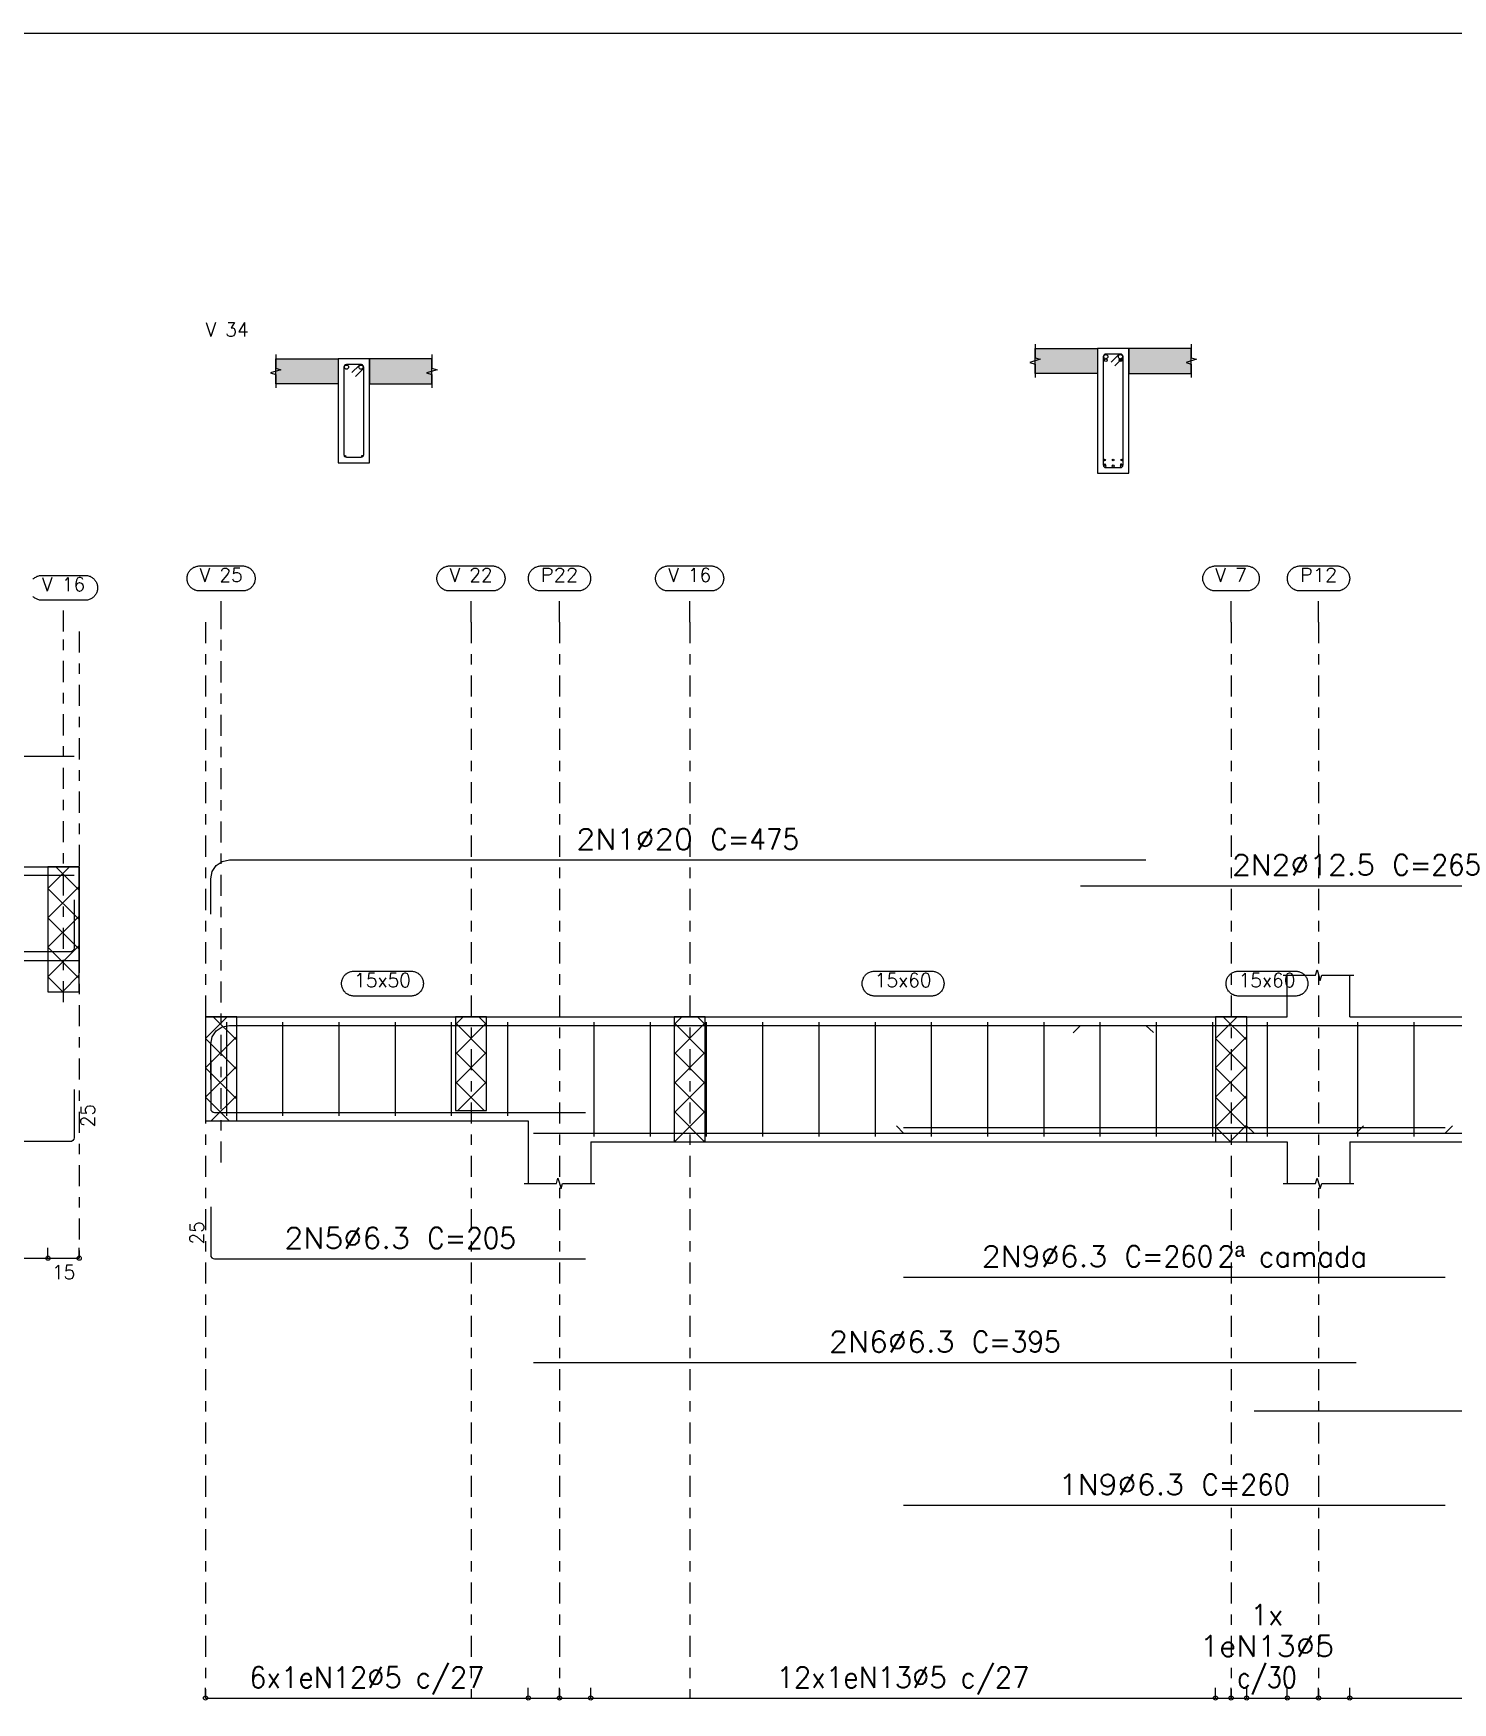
# Model space of a CAD drawing. Header units: millimetres. Extents: x 0 to 84, y 0 to 59.4.
# Drawn here: x 25.5 to 39.13, y 43.37 to 59.4 of the extents above; entities that cross this region are included whole.
import ezdxf
from ezdxf.enums import TextEntityAlignment as Align

# ---------------------------------------------------------------- set-up
doc = ezdxf.new("R2010")
doc.units = ezdxf.units.MM
doc.linetypes.add('CYPE_RAYAPUNTO', pattern=[0.4125, 0.2025, -0.105, 0, -0.105])
for name, color, linetype, lineweight in [('ARM_LONGITUDINAL_Ø10', 103, 'Continuous', 9), ('ARM_LONGITUDINAL_Ø12_5', 51, 'Continuous', 9), ('ARM_LONGITUDINAL_Ø20', 30, 'Continuous', 9), ('ARM_LONGITUDINAL_Ø5', 151, 'Continuous', 9), ('ARM_LONGITUDINAL_Ø6_3', 32, 'Continuous', 9), ('ARM_LONGITUDINAL_Ø8', 32, 'Continuous', 9), ('ARM_TRANSVERSAL_Ø5', 151, 'Continuous', 9), ('ELE_ARM_TRANS_TXT_EST', 3, 'Continuous', 9), ('ELE_CONT_NOS', 122, 'Continuous', 9), ('ELE_CONT_VIG_CONCRETO', 2, 'Continuous', 9), ('ELE_COT_COT_ANCORAGENS', 3, 'Continuous', 0), ('ELE_COT_COT_EST', 3, 'Continuous', 0), ('ELE_COT_COT_LIN_APOIOS', 2, 'CYPE_RAYAPUNTO', 0), ('ELE_COT_TEXTOS_ESTRIBOS', 122, 'Continuous', 0), ('ELE_REF_COT_LIN_AUX_COTA', 2, 'CYPE_RAYAPUNTO', 9), ('ELE_REF_NOME_PORTICO', 3, 'Continuous', 9), ('ELE_REF_REF_NOME', 3, 'Continuous', 9), ('ELE_REF_REF_REFERENCIA', 3, 'Continuous', 9), ('ELE_REF_TEXTO_REF_NOME', 3, 'Continuous', 9), ('ELE_REF_TEXTO_REF_REFERENCIA', 3, 'Continuous', 9), ('POR_ARM_LONG_ARM_TEXTOS', 3, 'Continuous', 9), ('POR_ARM_LONG_TXT_COMP', 3, 'Continuous', 9), ('POR_ARM_LONG_TXT_IND_LAYER_ARM_LONG', 3, 'Continuous', 9), ('QUAD_BORDA', 1, 'Continuous', 20), ('QUAD_LIMITES', 2, 'Continuous', 0), ('SEC_CONT_LAJES_CORTE', 8, 'Continuous', 9), ('SEC_CONT_VIG_CONCRETO_CORTE', 2, 'Continuous', 9)]:
    doc.layers.add(name, color=color, linetype=linetype, lineweight=lineweight)
doc.styles.add('CYPETXT', font='', dxfattribs={"height": 0.2})
doc.styles.get('CYPETXT').set_extended_font_data('romans')

msp = doc.modelspace()

# ---------------------------------------------------------------- hatches: boundary and pattern name
at = {"layer": 'SEC_CONT_LAJES_CORTE', "true_color": 0xdad7d3}
for points in [[(35.119, 56.374), (35.719, 56.374), (35.719, 56.134), (35.119, 56.134)], [(36.619, 56.374), (36.019, 56.374), (36.019, 56.134), (36.619, 56.134)], [(27.826, 56.274), (28.426, 56.274), (28.426, 56.034), (27.826, 56.034)], [(29.326, 56.274), (28.726, 56.274), (28.726, 56.034), (29.326, 56.034)]]:
    msp.add_hatch(color=254, dxfattribs=at).paths.add_polyline_path(points, flags=0)

# ---------------------------------------------------------------- linework, layer by layer
at = {"layer": 'ARM_LONGITUDINAL_Ø10'}
msp.add_line((37.222, 48.835), (37.151, 48.905), dxfattribs=at)
for points in [[(37.222, 48.835), (43.722, 48.835)], [(37.222, 46.167), (43.722, 46.167)]]:
    msp.add_lwpolyline(points, dxfattribs=at)
for centre in [(35.789, 55.244), (35.869, 55.244), (35.949, 55.244)]:
    msp.add_circle(centre, 0.01, dxfattribs=at)
at = {"layer": 'ARM_LONGITUDINAL_Ø12_5'}
msp.add_line((35.557, 49.871), (35.486, 49.8), dxfattribs=at)
for points in [[(35.557, 51.213), (40.857, 51.213)], [(35.557, 49.871), (40.857, 49.871)]]:
    msp.add_lwpolyline(points, dxfattribs=at)
for centre in [(35.799, 56.261), (35.939, 56.261)]:
    msp.add_circle(centre, 0.0125, dxfattribs=at)
at = {"layer": 'ARM_LONGITUDINAL_Ø20'}
msp.add_line((36.182, 49.871), (36.256, 49.804), dxfattribs=at)
for points in [[(27.202, 50.94), (27.202, 51.28), (27.215, 51.349), (27.254, 51.407), (27.313, 51.446), (27.382, 51.46), (36.182, 51.46)], [(27.202, 49.351), (27.202, 49.691), (27.215, 49.76), (27.254, 49.818), (27.313, 49.857), (27.382, 49.871), (36.182, 49.871)]]:
    msp.add_lwpolyline(points, dxfattribs=at)
for centre in [(35.799, 56.294), (35.939, 56.294), (28.506, 56.194), (28.646, 56.194)]:
    msp.add_circle(centre, 0.02, dxfattribs=at)
at = {"layer": 'ARM_LONGITUDINAL_Ø5'}
for points in [[(25.889, 52.454), (21.189, 52.454)], [(25.889, 51.312), (21.189, 51.312)]]:
    msp.add_lwpolyline(points, dxfattribs=at)
at = {"layer": 'ARM_LONGITUDINAL_Ø6_3'}
for p, q in [((33.857, 48.835), (33.787, 48.905)), ((38.202, 48.835), (38.272, 48.905)), ((39.057, 48.835), (39.128, 48.905))]:
    msp.add_line(p, q, dxfattribs=at)
for points in [[(25.889, 51.076), (25.889, 50.614), (25.886, 50.599), (25.878, 50.587), (25.865, 50.579), (25.851, 50.576), (21.226, 50.576), (21.212, 50.579), (21.2, 50.587), (21.192, 50.599), (21.189, 50.614), (21.189, 51.076)], [(27.202, 49.535), (27.202, 49.072), (27.204, 49.058), (27.213, 49.046), (27.225, 49.038), (27.239, 49.035), (30.802, 49.035)], [(25.889, 49.254), (25.889, 48.792), (25.886, 48.777), (25.878, 48.765), (25.865, 48.757), (25.851, 48.754), (21.226, 48.754), (21.212, 48.757), (21.2, 48.765), (21.192, 48.777), (21.189, 48.792), (21.189, 49.254)], [(30.302, 48.835), (38.202, 48.835)], [(33.857, 48.891), (39.057, 48.891)], [(33.857, 48.835), (39.057, 48.835)], [(27.202, 48.128), (27.202, 47.666), (27.204, 47.651), (27.213, 47.639), (27.225, 47.631), (27.239, 47.628), (30.802, 47.628)], [(33.857, 47.453), (39.057, 47.453)], [(30.302, 46.633), (38.202, 46.633)], [(33.857, 45.261), (39.057, 45.261)]]:
    msp.add_lwpolyline(points, dxfattribs=at)
for centre in [(28.492, 55.34), (28.659, 55.34), (35.789, 55.26), (35.949, 55.26)]:
    msp.add_circle(centre, 0.0063, dxfattribs=at)
at = {"layer": 'ARM_LONGITUDINAL_Ø8'}
for centre in [(35.787, 55.302), (35.869, 55.302), (35.951, 55.302)]:
    msp.add_circle(centre, 0.008, dxfattribs=at)
at = {"layer": 'ARM_TRANSVERSAL_Ø5'}
for p, q in [((27.352, 49.903), (27.352, 49.003)), ((27.892, 49.903), (27.892, 49.003)), ((28.432, 49.903), (28.432, 49.003)), ((28.972, 49.903), (28.972, 49.003)), ((29.512, 49.903), (29.512, 49.003)), ((30.052, 49.903), (30.052, 49.003)), ((30.882, 49.903), (30.882, 48.803)), ((31.422, 49.903), (31.422, 48.803)), ((31.962, 49.903), (31.962, 48.803)), ((32.502, 49.903), (32.502, 48.803)), ((33.042, 49.903), (33.042, 48.803)), ((33.582, 49.903), (33.582, 48.803)), ((34.122, 49.903), (34.122, 48.803)), ((34.662, 49.903), (34.662, 48.803)), ((35.202, 49.903), (35.202, 48.803)), ((35.742, 49.903), (35.742, 48.803)), ((36.282, 49.903), (36.282, 48.803)), ((36.822, 49.903), (36.822, 48.803)), ((37.347, 49.903), (37.347, 48.803)), ((38.217, 49.903), (38.217, 48.803)), ((38.757, 49.903), (38.757, 48.803))]:
    msp.add_line(p, q, dxfattribs=at)
for points in [[(35.886, 56.205), (35.957, 56.276), (35.96, 56.28), (35.962, 56.284), (35.964, 56.289), (35.964, 56.294), (35.964, 56.299), (35.962, 56.303), (35.96, 56.308), (35.957, 56.311), (35.953, 56.315), (35.949, 56.317), (35.944, 56.318), (35.939, 56.319), (35.799, 56.319), (35.79, 56.317), (35.782, 56.311), (35.776, 56.303), (35.774, 56.294), (35.774, 55.254), (35.776, 55.244), (35.782, 55.236), (35.79, 55.231), (35.799, 55.229), (35.939, 55.229), (35.949, 55.231), (35.957, 55.236), (35.962, 55.244), (35.964, 55.254), (35.964, 56.294), (35.964, 56.299), (35.962, 56.303), (35.96, 56.308), (35.957, 56.311), (35.953, 56.315), (35.949, 56.317), (35.944, 56.318), (35.939, 56.319), (35.935, 56.318), (35.932, 56.317), (35.928, 56.316), (35.925, 56.314), (35.922, 56.311), (35.851, 56.241)], [(28.593, 56.105), (28.663, 56.176), (28.666, 56.179), (28.668, 56.182), (28.669, 56.186), (28.67, 56.19), (28.671, 56.194), (28.67, 56.199), (28.669, 56.203), (28.666, 56.208), (28.663, 56.211), (28.66, 56.215), (28.655, 56.217), (28.65, 56.218), (28.646, 56.219), (28.506, 56.219), (28.496, 56.217), (28.488, 56.211), (28.483, 56.203), (28.481, 56.194), (28.481, 55.354), (28.483, 55.344), (28.488, 55.336), (28.496, 55.331), (28.506, 55.329), (28.646, 55.329), (28.655, 55.331), (28.663, 55.336), (28.669, 55.344), (28.671, 55.354), (28.671, 56.194), (28.67, 56.199), (28.669, 56.203), (28.666, 56.208), (28.663, 56.211), (28.66, 56.215), (28.655, 56.217), (28.65, 56.218), (28.646, 56.219), (28.641, 56.218), (28.636, 56.217), (28.632, 56.215), (28.628, 56.211), (28.557, 56.141)]]:
    msp.add_lwpolyline(points, dxfattribs=at)
at = {"layer": 'ELE_CONT_NOS', "lineweight": 0}
for p, q in [((25.639, 51.187), (25.846, 51.394)), ((25.939, 51.17), (25.714, 51.394)), ((25.639, 50.904), (25.939, 51.204)), ((25.939, 50.887), (25.639, 51.187)), ((25.639, 50.621), (25.939, 50.921)), ((25.939, 50.604), (25.639, 50.904)), ((25.639, 50.338), (25.939, 50.638)), ((25.939, 50.321), (25.639, 50.621)), ((25.777, 50.194), (25.939, 50.356)), ((25.783, 50.194), (25.639, 50.338)), ((27.152, 49.746), (27.359, 49.953)), ((27.452, 49.728), (27.227, 49.953)), ((29.552, 49.878), (29.626, 49.953)), ((29.552, 49.596), (29.852, 49.896)), ((29.852, 49.596), (29.552, 49.896)), ((29.852, 49.878), (29.777, 49.953)), ((31.652, 49.878), (31.726, 49.953)), ((31.652, 49.596), (31.952, 49.896)), ((31.952, 49.596), (31.652, 49.896)), ((31.952, 49.878), (31.877, 49.953)), ((36.852, 49.746), (37.059, 49.953)), ((37.152, 49.728), (36.927, 49.953)), ((27.152, 49.463), (27.452, 49.763)), ((27.452, 49.446), (27.152, 49.746)), ((36.852, 49.463), (37.152, 49.763)), ((37.152, 49.446), (36.852, 49.746)), ((29.552, 49.313), (29.852, 49.613)), ((29.852, 49.313), (29.552, 49.613)), ((31.652, 49.313), (31.952, 49.613)), ((31.952, 49.313), (31.652, 49.613)), ((27.152, 49.18), (27.452, 49.48)), ((27.452, 49.163), (27.152, 49.463)), ((36.852, 49.18), (37.152, 49.48)), ((37.152, 49.163), (36.852, 49.463)), ((29.829, 49.053), (29.552, 49.33)), ((29.574, 49.053), (29.852, 49.33)), ((31.652, 49.03), (31.952, 49.33)), ((31.952, 49.03), (31.652, 49.33)), ((27.379, 48.953), (27.152, 49.18)), ((27.207, 48.953), (27.452, 49.197)), ((36.852, 48.897), (37.152, 49.197)), ((37.152, 48.88), (36.852, 49.18)), ((31.946, 48.753), (31.652, 49.047)), ((31.657, 48.753), (31.952, 49.047)), ((36.99, 48.753), (37.152, 48.914)), ((31.663, 48.753), (31.652, 48.764)), ((31.94, 48.753), (31.952, 48.764)), ((36.996, 48.753), (36.852, 48.897))]:
    msp.add_line(p, q, dxfattribs=at)
at = {"layer": 'ELE_CONT_NOS'}
for p, q in [((25.939, 51.394), (25.939, 50.494)), ((37.542, 49.953), (37.542, 50.353)), ((38.142, 49.953), (38.142, 50.353)), ((27.152, 49.953), (27.152, 48.953)), ((36.852, 49.953), (36.852, 49.953)), ((37.152, 49.953), (37.152, 49.953)), ((30.252, 48.953), (30.252, 48.353)), ((30.852, 48.753), (30.852, 48.353)), ((36.852, 48.753), (36.852, 48.753)), ((37.152, 48.753), (37.152, 48.753)), ((37.542, 48.753), (37.542, 48.353)), ((38.142, 48.753), (38.142, 48.353))]:
    msp.add_line(p, q, dxfattribs=at)
for points in [[(25.639, 51.394), (25.939, 51.394)], [(25.639, 50.494), (25.939, 50.494)], [(37.502, 50.353), (37.812, 50.353), (37.827, 50.403), (37.857, 50.303), (37.872, 50.353), (38.182, 50.353)], [(27.152, 49.953), (27.452, 49.953)], [(30.252, 49.953), (30.852, 49.953)], [(36.852, 49.953), (37.152, 49.953)], [(27.152, 48.953), (27.452, 48.953)], [(36.852, 48.753), (37.152, 48.753)], [(30.212, 48.353), (30.522, 48.353), (30.537, 48.403), (30.567, 48.303), (30.582, 48.353), (30.892, 48.353)], [(37.502, 48.353), (37.812, 48.353), (37.827, 48.403), (37.857, 48.303), (37.872, 48.353), (38.182, 48.353)]]:
    msp.add_lwpolyline(points, dxfattribs=at)
at = {"layer": 'ELE_CONT_NOS', "lineweight": 0}
for points in [[(25.639, 51.394), (25.639, 50.194), (25.939, 50.194), (25.939, 51.394), (25.639, 51.394)], [(27.152, 49.953), (27.152, 48.953), (27.452, 48.953), (27.452, 49.953), (27.152, 49.953)], [(29.552, 49.953), (29.552, 49.053), (29.852, 49.053), (29.852, 49.953), (29.552, 49.953)], [(31.652, 49.953), (31.652, 48.753), (31.952, 48.753), (31.952, 49.953), (31.652, 49.953)], [(36.852, 49.953), (36.852, 48.753), (37.152, 48.753), (37.152, 49.953), (36.852, 49.953)]]:
    msp.add_lwpolyline(points, close=True, dxfattribs=at)
at = {"layer": 'ELE_CONT_VIG_CONCRETO'}
for p, q in [((21.439, 51.394), (25.639, 51.394)), ((21.439, 50.494), (25.639, 50.494)), ((27.452, 49.953), (29.702, 49.953)), ((29.702, 49.953), (30.252, 49.953)), ((30.852, 49.953), (31.802, 49.953)), ((31.802, 49.953), (36.852, 49.953)), ((37.152, 49.953), (37.542, 49.953)), ((38.142, 49.953), (43.152, 49.953)), ((27.452, 48.953), (29.702, 48.953)), ((29.702, 48.953), (30.252, 48.953)), ((30.852, 48.753), (31.802, 48.753)), ((31.802, 48.753), (36.852, 48.753)), ((37.152, 48.753), (37.542, 48.753)), ((38.142, 48.753), (43.152, 48.753))]:
    msp.add_line(p, q, dxfattribs=at)
at = {"layer": 'ELE_COT_COT_EST'}
for p, q in [((25.639, 47.634), (25.639, 47.734)), ((27.152, 43.409), (27.152, 43.509)), ((30.252, 43.409), (30.252, 43.509)), ((30.552, 43.409), (30.552, 43.509)), ((30.852, 43.409), (30.852, 43.509)), ((36.852, 43.409), (36.852, 43.509)), ((37.002, 43.409), (37.002, 43.509)), ((37.152, 43.409), (37.152, 43.509)), ((37.542, 43.409), (37.542, 43.509)), ((37.842, 43.409), (37.842, 43.509)), ((38.142, 43.409), (38.142, 43.509))]:
    msp.add_line(p, q, dxfattribs=at)
for points in [[(21.439, 47.634), (25.639, 47.634), (25.639, 47.734)], [(25.639, 47.634), (25.939, 47.634), (25.939, 47.734)], [(27.152, 43.409), (30.252, 43.409), (30.252, 43.509)], [(30.252, 43.409), (30.552, 43.409), (30.552, 43.509)], [(30.552, 43.409), (30.852, 43.409), (30.852, 43.509)], [(30.852, 43.409), (36.852, 43.409), (36.852, 43.509)], [(36.852, 43.409), (37.002, 43.409), (37.002, 43.509)], [(37.002, 43.409), (37.152, 43.409), (37.152, 43.509)], [(37.152, 43.409), (37.542, 43.409), (37.542, 43.509)], [(37.542, 43.409), (37.842, 43.409), (37.842, 43.509)], [(37.842, 43.409), (38.142, 43.409), (38.142, 43.509)], [(38.142, 43.409), (43.152, 43.409), (43.152, 43.509)]]:
    msp.add_lwpolyline(points, dxfattribs=at)
for centre in [(25.639, 47.634), (25.639, 47.634), (25.939, 47.634), (27.152, 43.409), (30.252, 43.409), (30.252, 43.409), (30.552, 43.409), (30.552, 43.409), (30.852, 43.409), (30.852, 43.409), (36.852, 43.409), (36.852, 43.409), (37.002, 43.409), (37.002, 43.409), (37.152, 43.409), (37.152, 43.409), (37.542, 43.409), (37.542, 43.409), (37.842, 43.409), (37.842, 43.409), (38.142, 43.409), (38.142, 43.409)]:
    msp.add_circle(centre, 0.02, dxfattribs=at)
at = {"layer": 'ELE_COT_COT_LIN_APOIOS'}
for p, q in [((27.152, 53.744), (27.152, 43.409)), ((27.152, 53.744), (27.152, 43.409)), ((29.702, 53.744), (29.702, 43.409)), ((30.552, 53.744), (30.552, 43.409)), ((30.552, 53.744), (30.552, 43.409)), ((31.802, 53.744), (31.802, 43.409)), ((37.002, 53.744), (37.002, 43.409)), ((37.002, 53.744), (37.002, 43.409)), ((37.842, 53.744), (37.842, 43.409)), ((25.939, 53.654), (25.939, 47.634))]:
    msp.add_line(p, q, dxfattribs=at)
at = {"layer": 'ELE_REF_COT_LIN_AUX_COTA'}
for p, q in [((27.302, 53.744), (27.302, 54.044)), ((29.702, 53.744), (29.702, 54.044)), ((30.552, 53.744), (30.552, 54.044)), ((31.802, 53.744), (31.802, 54.044)), ((37.002, 53.744), (37.002, 54.044)), ((37.842, 53.744), (37.842, 54.044)), ((25.789, 53.654), (25.789, 53.954)), ((27.302, 48.553), (27.302, 53.744)), ((25.789, 50.094), (25.789, 53.654))]:
    msp.add_line(p, q, dxfattribs=at)
at = {"layer": 'ELE_REF_REF_NOME'}
for points in [[(29.125, 50.393), (29.133, 50.392), (29.141, 50.392), (29.149, 50.39), (29.156, 50.388), (29.164, 50.386), (29.171, 50.383), (29.179, 50.38), (29.186, 50.376), (29.193, 50.372), (29.199, 50.367), (29.205, 50.362), (29.211, 50.356), (29.216, 50.35), (29.221, 50.344), (29.226, 50.337), (29.23, 50.33), (29.233, 50.323), (29.237, 50.316), (29.239, 50.308), (29.241, 50.3), (29.243, 50.293), (29.244, 50.285), (29.245, 50.277), (29.245, 50.269), (29.244, 50.261), (29.243, 50.253), (29.241, 50.245), (29.239, 50.237), (29.237, 50.23), (29.233, 50.222), (29.23, 50.215), (29.226, 50.208), (29.221, 50.201), (29.216, 50.195), (29.211, 50.189), (29.205, 50.184), (29.199, 50.178), (29.193, 50.174), (29.186, 50.169), (29.179, 50.166), (29.171, 50.162), (29.164, 50.159), (29.156, 50.157), (29.149, 50.155), (29.141, 50.154), (29.133, 50.153), (29.125, 50.153), (28.579, 50.153), (28.571, 50.153), (28.563, 50.154), (28.555, 50.155), (28.547, 50.157), (28.539, 50.159), (28.532, 50.162), (28.524, 50.166), (28.517, 50.169), (28.511, 50.174), (28.504, 50.178), (28.498, 50.184), (28.492, 50.189), (28.487, 50.195), (28.482, 50.201), (28.477, 50.208), (28.473, 50.215), (28.47, 50.222), (28.467, 50.23), (28.464, 50.237), (28.462, 50.245), (28.46, 50.253), (28.459, 50.261), (28.459, 50.269), (28.459, 50.277), (28.459, 50.285), (28.46, 50.293), (28.462, 50.3), (28.464, 50.308), (28.467, 50.316), (28.47, 50.323), (28.473, 50.33), (28.477, 50.337), (28.482, 50.344), (28.487, 50.35), (28.492, 50.356), (28.498, 50.362), (28.504, 50.367), (28.511, 50.372), (28.517, 50.376), (28.524, 50.38), (28.532, 50.383), (28.539, 50.386), (28.547, 50.388), (28.555, 50.39), (28.563, 50.392), (28.571, 50.392), (28.579, 50.393), (29.125, 50.393)], [(34.125, 50.393), (34.133, 50.392), (34.141, 50.392), (34.149, 50.39), (34.156, 50.388), (34.164, 50.386), (34.171, 50.383), (34.179, 50.38), (34.186, 50.376), (34.193, 50.372), (34.199, 50.367), (34.205, 50.362), (34.211, 50.356), (34.216, 50.35), (34.221, 50.344), (34.226, 50.337), (34.23, 50.33), (34.233, 50.323), (34.237, 50.316), (34.239, 50.308), (34.241, 50.3), (34.243, 50.293), (34.244, 50.285), (34.245, 50.277), (34.245, 50.269), (34.244, 50.261), (34.243, 50.253), (34.241, 50.245), (34.239, 50.237), (34.237, 50.23), (34.233, 50.222), (34.23, 50.215), (34.226, 50.208), (34.221, 50.201), (34.216, 50.195), (34.211, 50.189), (34.205, 50.184), (34.199, 50.178), (34.193, 50.174), (34.186, 50.169), (34.179, 50.166), (34.171, 50.162), (34.164, 50.159), (34.156, 50.157), (34.149, 50.155), (34.141, 50.154), (34.133, 50.153), (34.125, 50.153), (33.579, 50.153), (33.571, 50.153), (33.563, 50.154), (33.555, 50.155), (33.547, 50.157), (33.539, 50.159), (33.532, 50.162), (33.524, 50.166), (33.517, 50.169), (33.511, 50.174), (33.504, 50.178), (33.498, 50.184), (33.492, 50.189), (33.487, 50.195), (33.482, 50.201), (33.477, 50.208), (33.473, 50.215), (33.47, 50.222), (33.467, 50.23), (33.464, 50.237), (33.462, 50.245), (33.46, 50.253), (33.459, 50.261), (33.459, 50.269), (33.459, 50.277), (33.459, 50.285), (33.46, 50.293), (33.462, 50.3), (33.464, 50.308), (33.467, 50.316), (33.47, 50.323), (33.473, 50.33), (33.477, 50.337), (33.482, 50.344), (33.487, 50.35), (33.492, 50.356), (33.498, 50.362), (33.504, 50.367), (33.511, 50.372), (33.517, 50.376), (33.524, 50.38), (33.532, 50.383), (33.539, 50.386), (33.547, 50.388), (33.555, 50.39), (33.563, 50.392), (33.571, 50.392), (33.579, 50.393), (34.125, 50.393)], [(37.62, 50.393), (37.628, 50.392), (37.636, 50.392), (37.644, 50.39), (37.651, 50.388), (37.659, 50.386), (37.666, 50.383), (37.674, 50.38), (37.681, 50.376), (37.688, 50.372), (37.694, 50.367), (37.7, 50.362), (37.706, 50.356), (37.711, 50.35), (37.716, 50.344), (37.721, 50.337), (37.725, 50.33), (37.728, 50.323), (37.732, 50.316), (37.734, 50.308), (37.736, 50.3), (37.738, 50.293), (37.739, 50.285), (37.74, 50.277), (37.74, 50.269), (37.739, 50.261), (37.738, 50.253), (37.736, 50.245), (37.734, 50.237), (37.732, 50.23), (37.728, 50.222), (37.725, 50.215), (37.721, 50.208), (37.716, 50.201), (37.711, 50.195), (37.706, 50.189), (37.7, 50.184), (37.694, 50.178), (37.688, 50.174), (37.681, 50.169), (37.674, 50.166), (37.666, 50.162), (37.659, 50.159), (37.651, 50.157), (37.644, 50.155), (37.636, 50.154), (37.628, 50.153), (37.62, 50.153), (37.074, 50.153), (37.066, 50.153), (37.058, 50.154), (37.05, 50.155), (37.042, 50.157), (37.034, 50.159), (37.027, 50.162), (37.019, 50.166), (37.012, 50.169), (37.006, 50.174), (36.999, 50.178), (36.993, 50.184), (36.987, 50.189), (36.982, 50.195), (36.977, 50.201), (36.972, 50.208), (36.968, 50.215), (36.965, 50.222), (36.962, 50.23), (36.959, 50.237), (36.957, 50.245), (36.955, 50.253), (36.954, 50.261), (36.954, 50.269), (36.954, 50.277), (36.954, 50.285), (36.955, 50.293), (36.957, 50.3), (36.959, 50.308), (36.962, 50.316), (36.965, 50.323), (36.968, 50.33), (36.972, 50.337), (36.977, 50.344), (36.982, 50.35), (36.987, 50.356), (36.993, 50.362), (36.999, 50.367), (37.006, 50.372), (37.012, 50.376), (37.019, 50.38), (37.027, 50.383), (37.034, 50.386), (37.042, 50.388), (37.05, 50.39), (37.058, 50.392), (37.066, 50.392), (37.074, 50.393), (37.62, 50.393)]]:
    msp.add_lwpolyline(points, close=True, dxfattribs=at)
at = {"layer": 'ELE_REF_REF_REFERENCIA'}
for points in [[(27.509, 54.284), (27.517, 54.284), (27.525, 54.283), (27.533, 54.282), (27.54, 54.28), (27.548, 54.277), (27.555, 54.274), (27.563, 54.271), (27.57, 54.267), (27.577, 54.263), (27.583, 54.258), (27.589, 54.253), (27.595, 54.247), (27.6, 54.241), (27.605, 54.235), (27.61, 54.229), (27.614, 54.222), (27.617, 54.214), (27.621, 54.207), (27.623, 54.199), (27.625, 54.192), (27.627, 54.184), (27.628, 54.176), (27.629, 54.168), (27.629, 54.16), (27.628, 54.152), (27.627, 54.144), (27.625, 54.136), (27.623, 54.128), (27.621, 54.121), (27.617, 54.113), (27.614, 54.106), (27.61, 54.099), (27.605, 54.093), (27.6, 54.086), (27.595, 54.081), (27.589, 54.075), (27.583, 54.07), (27.577, 54.065), (27.57, 54.061), (27.563, 54.057), (27.555, 54.053), (27.548, 54.051), (27.54, 54.048), (27.533, 54.046), (27.525, 54.045), (27.517, 54.044), (27.509, 54.044), (27.095, 54.044), (27.087, 54.044), (27.079, 54.045), (27.071, 54.046), (27.063, 54.048), (27.055, 54.051), (27.048, 54.053), (27.04, 54.057), (27.033, 54.061), (27.027, 54.065), (27.02, 54.07), (27.014, 54.075), (27.008, 54.081), (27.003, 54.086), (26.998, 54.093), (26.993, 54.099), (26.989, 54.106), (26.986, 54.113), (26.983, 54.121), (26.98, 54.128), (26.978, 54.136), (26.976, 54.144), (26.975, 54.152), (26.975, 54.16), (26.975, 54.168), (26.975, 54.176), (26.976, 54.184), (26.978, 54.192), (26.98, 54.199), (26.983, 54.207), (26.986, 54.214), (26.989, 54.222), (26.993, 54.229), (26.998, 54.235), (27.003, 54.241), (27.008, 54.247), (27.014, 54.253), (27.02, 54.258), (27.027, 54.263), (27.033, 54.267), (27.04, 54.271), (27.048, 54.274), (27.055, 54.277), (27.063, 54.28), (27.071, 54.282), (27.079, 54.283), (27.087, 54.284), (27.095, 54.284), (27.509, 54.284)], [(29.909, 54.284), (29.917, 54.284), (29.925, 54.283), (29.933, 54.282), (29.94, 54.28), (29.948, 54.277), (29.955, 54.274), (29.963, 54.271), (29.97, 54.267), (29.977, 54.263), (29.983, 54.258), (29.989, 54.253), (29.995, 54.247), (30, 54.241), (30.005, 54.235), (30.01, 54.229), (30.014, 54.222), (30.017, 54.214), (30.021, 54.207), (30.023, 54.199), (30.025, 54.192), (30.027, 54.184), (30.028, 54.176), (30.029, 54.168), (30.029, 54.16), (30.028, 54.152), (30.027, 54.144), (30.025, 54.136), (30.023, 54.128), (30.021, 54.121), (30.017, 54.113), (30.014, 54.106), (30.01, 54.099), (30.005, 54.093), (30, 54.086), (29.995, 54.081), (29.989, 54.075), (29.983, 54.07), (29.977, 54.065), (29.97, 54.061), (29.963, 54.057), (29.955, 54.053), (29.948, 54.051), (29.94, 54.048), (29.933, 54.046), (29.925, 54.045), (29.917, 54.044), (29.909, 54.044), (29.495, 54.044), (29.487, 54.044), (29.479, 54.045), (29.471, 54.046), (29.463, 54.048), (29.455, 54.051), (29.448, 54.053), (29.44, 54.057), (29.433, 54.061), (29.427, 54.065), (29.42, 54.07), (29.414, 54.075), (29.408, 54.081), (29.403, 54.086), (29.398, 54.093), (29.393, 54.099), (29.389, 54.106), (29.386, 54.113), (29.383, 54.121), (29.38, 54.128), (29.378, 54.136), (29.376, 54.144), (29.375, 54.152), (29.375, 54.16), (29.375, 54.168), (29.375, 54.176), (29.376, 54.184), (29.378, 54.192), (29.38, 54.199), (29.383, 54.207), (29.386, 54.214), (29.389, 54.222), (29.393, 54.229), (29.398, 54.235), (29.403, 54.241), (29.408, 54.247), (29.414, 54.253), (29.42, 54.258), (29.427, 54.263), (29.433, 54.267), (29.44, 54.271), (29.448, 54.274), (29.455, 54.277), (29.463, 54.28), (29.471, 54.282), (29.479, 54.283), (29.487, 54.284), (29.495, 54.284), (29.909, 54.284)], [(30.731, 54.284), (30.739, 54.284), (30.747, 54.283), (30.755, 54.282), (30.762, 54.28), (30.77, 54.277), (30.777, 54.274), (30.785, 54.271), (30.792, 54.267), (30.799, 54.263), (30.805, 54.258), (30.811, 54.253), (30.817, 54.247), (30.822, 54.241), (30.827, 54.235), (30.832, 54.229), (30.836, 54.222), (30.839, 54.214), (30.843, 54.207), (30.845, 54.199), (30.847, 54.192), (30.849, 54.184), (30.85, 54.176), (30.851, 54.168), (30.851, 54.16), (30.85, 54.152), (30.849, 54.144), (30.847, 54.136), (30.845, 54.128), (30.843, 54.121), (30.839, 54.113), (30.836, 54.106), (30.832, 54.099), (30.827, 54.093), (30.822, 54.086), (30.817, 54.081), (30.811, 54.075), (30.805, 54.07), (30.799, 54.065), (30.792, 54.061), (30.785, 54.057), (30.777, 54.053), (30.77, 54.051), (30.762, 54.048), (30.755, 54.046), (30.747, 54.045), (30.739, 54.044), (30.731, 54.044), (30.373, 54.044), (30.365, 54.044), (30.357, 54.045), (30.349, 54.046), (30.341, 54.048), (30.333, 54.051), (30.326, 54.053), (30.318, 54.057), (30.311, 54.061), (30.305, 54.065), (30.298, 54.07), (30.292, 54.075), (30.286, 54.081), (30.281, 54.086), (30.276, 54.093), (30.271, 54.099), (30.267, 54.106), (30.264, 54.113), (30.261, 54.121), (30.258, 54.128), (30.256, 54.136), (30.254, 54.144), (30.253, 54.152), (30.253, 54.16), (30.253, 54.168), (30.253, 54.176), (30.254, 54.184), (30.256, 54.192), (30.258, 54.199), (30.261, 54.207), (30.264, 54.214), (30.267, 54.222), (30.271, 54.229), (30.276, 54.235), (30.281, 54.241), (30.286, 54.247), (30.292, 54.253), (30.298, 54.258), (30.305, 54.263), (30.311, 54.267), (30.318, 54.271), (30.326, 54.274), (30.333, 54.277), (30.341, 54.28), (30.349, 54.282), (30.357, 54.283), (30.365, 54.284), (30.373, 54.284), (30.731, 54.284)], [(32.009, 54.284), (32.017, 54.284), (32.025, 54.283), (32.033, 54.282), (32.04, 54.28), (32.048, 54.277), (32.055, 54.274), (32.063, 54.271), (32.07, 54.267), (32.077, 54.263), (32.083, 54.258), (32.089, 54.253), (32.095, 54.247), (32.1, 54.241), (32.105, 54.235), (32.11, 54.229), (32.114, 54.222), (32.117, 54.214), (32.121, 54.207), (32.123, 54.199), (32.125, 54.192), (32.127, 54.184), (32.128, 54.176), (32.129, 54.168), (32.129, 54.16), (32.128, 54.152), (32.127, 54.144), (32.125, 54.136), (32.123, 54.128), (32.121, 54.121), (32.117, 54.113), (32.114, 54.106), (32.11, 54.099), (32.105, 54.093), (32.1, 54.086), (32.095, 54.081), (32.089, 54.075), (32.083, 54.07), (32.077, 54.065), (32.07, 54.061), (32.063, 54.057), (32.055, 54.053), (32.048, 54.051), (32.04, 54.048), (32.033, 54.046), (32.025, 54.045), (32.017, 54.044), (32.009, 54.044), (31.595, 54.044), (31.587, 54.044), (31.579, 54.045), (31.571, 54.046), (31.563, 54.048), (31.555, 54.051), (31.548, 54.053), (31.54, 54.057), (31.533, 54.061), (31.527, 54.065), (31.52, 54.07), (31.514, 54.075), (31.508, 54.081), (31.503, 54.086), (31.498, 54.093), (31.493, 54.099), (31.489, 54.106), (31.486, 54.113), (31.483, 54.121), (31.48, 54.128), (31.478, 54.136), (31.476, 54.144), (31.475, 54.152), (31.475, 54.16), (31.475, 54.168), (31.475, 54.176), (31.476, 54.184), (31.478, 54.192), (31.48, 54.199), (31.483, 54.207), (31.486, 54.214), (31.489, 54.222), (31.493, 54.229), (31.498, 54.235), (31.503, 54.241), (31.508, 54.247), (31.514, 54.253), (31.52, 54.258), (31.527, 54.263), (31.533, 54.267), (31.54, 54.271), (31.548, 54.274), (31.555, 54.277), (31.563, 54.28), (31.571, 54.282), (31.579, 54.283), (31.587, 54.284), (31.595, 54.284), (32.009, 54.284)], [(37.153, 54.284), (37.161, 54.284), (37.169, 54.283), (37.177, 54.282), (37.184, 54.28), (37.192, 54.277), (37.199, 54.274), (37.207, 54.271), (37.214, 54.267), (37.221, 54.263), (37.227, 54.258), (37.233, 54.253), (37.239, 54.247), (37.244, 54.241), (37.249, 54.235), (37.254, 54.229), (37.258, 54.222), (37.261, 54.214), (37.265, 54.207), (37.267, 54.199), (37.269, 54.192), (37.271, 54.184), (37.272, 54.176), (37.273, 54.168), (37.273, 54.16), (37.272, 54.152), (37.271, 54.144), (37.269, 54.136), (37.267, 54.128), (37.265, 54.121), (37.261, 54.113), (37.258, 54.106), (37.254, 54.099), (37.249, 54.093), (37.244, 54.086), (37.239, 54.081), (37.233, 54.075), (37.227, 54.07), (37.221, 54.065), (37.214, 54.061), (37.207, 54.057), (37.199, 54.053), (37.192, 54.051), (37.184, 54.048), (37.177, 54.046), (37.169, 54.045), (37.161, 54.044), (37.153, 54.044), (36.851, 54.044), (36.843, 54.044), (36.835, 54.045), (36.827, 54.046), (36.819, 54.048), (36.811, 54.051), (36.804, 54.053), (36.796, 54.057), (36.789, 54.061), (36.783, 54.065), (36.776, 54.07), (36.77, 54.075), (36.764, 54.081), (36.759, 54.086), (36.754, 54.093), (36.749, 54.099), (36.745, 54.106), (36.742, 54.113), (36.739, 54.121), (36.736, 54.128), (36.734, 54.136), (36.732, 54.144), (36.731, 54.152), (36.731, 54.16), (36.731, 54.168), (36.731, 54.176), (36.732, 54.184), (36.734, 54.192), (36.736, 54.199), (36.739, 54.207), (36.742, 54.214), (36.745, 54.222), (36.749, 54.229), (36.754, 54.235), (36.759, 54.241), (36.764, 54.247), (36.77, 54.253), (36.776, 54.258), (36.783, 54.263), (36.789, 54.267), (36.796, 54.271), (36.804, 54.274), (36.811, 54.277), (36.819, 54.28), (36.827, 54.282), (36.835, 54.283), (36.843, 54.284), (36.851, 54.284), (37.153, 54.284)], [(38.021, 54.284), (38.029, 54.284), (38.037, 54.283), (38.045, 54.282), (38.052, 54.28), (38.06, 54.277), (38.067, 54.274), (38.075, 54.271), (38.082, 54.267), (38.089, 54.263), (38.095, 54.258), (38.101, 54.253), (38.107, 54.247), (38.112, 54.241), (38.117, 54.235), (38.122, 54.229), (38.126, 54.222), (38.129, 54.214), (38.133, 54.207), (38.135, 54.199), (38.137, 54.192), (38.139, 54.184), (38.14, 54.176), (38.141, 54.168), (38.141, 54.16), (38.14, 54.152), (38.139, 54.144), (38.137, 54.136), (38.135, 54.128), (38.133, 54.121), (38.129, 54.113), (38.126, 54.106), (38.122, 54.099), (38.117, 54.093), (38.112, 54.086), (38.107, 54.081), (38.101, 54.075), (38.095, 54.07), (38.089, 54.065), (38.082, 54.061), (38.075, 54.057), (38.067, 54.053), (38.06, 54.051), (38.052, 54.048), (38.045, 54.046), (38.037, 54.045), (38.029, 54.044), (38.021, 54.044), (37.663, 54.044), (37.655, 54.044), (37.647, 54.045), (37.639, 54.046), (37.631, 54.048), (37.623, 54.051), (37.616, 54.053), (37.608, 54.057), (37.601, 54.061), (37.595, 54.065), (37.588, 54.07), (37.582, 54.075), (37.576, 54.081), (37.571, 54.086), (37.566, 54.093), (37.561, 54.099), (37.557, 54.106), (37.554, 54.113), (37.551, 54.121), (37.548, 54.128), (37.546, 54.136), (37.544, 54.144), (37.543, 54.152), (37.543, 54.16), (37.543, 54.168), (37.543, 54.176), (37.544, 54.184), (37.546, 54.192), (37.548, 54.199), (37.551, 54.207), (37.554, 54.214), (37.557, 54.222), (37.561, 54.229), (37.566, 54.235), (37.571, 54.241), (37.576, 54.247), (37.582, 54.253), (37.588, 54.258), (37.595, 54.263), (37.601, 54.267), (37.608, 54.271), (37.616, 54.274), (37.623, 54.277), (37.631, 54.28), (37.639, 54.282), (37.647, 54.283), (37.655, 54.284), (37.663, 54.284), (38.021, 54.284)]]:
    msp.add_lwpolyline(points, close=True, dxfattribs=at)
msp.add_lwpolyline([(25.495, 54.157), (25.501, 54.163), (25.507, 54.168), (25.514, 54.173), (25.521, 54.177), (25.528, 54.181), (25.535, 54.185), (25.542, 54.187), (25.55, 54.19), (25.558, 54.192), (25.566, 54.193), (25.574, 54.194), (25.582, 54.194), (25.996, 54.194), (25.996, 54.194), (26.004, 54.194), (26.012, 54.193), (26.02, 54.192), (26.027, 54.19), (26.035, 54.187), (26.043, 54.185), (26.05, 54.181), (26.057, 54.177), (26.064, 54.173), (26.07, 54.168), (26.076, 54.163), (26.082, 54.157), (26.087, 54.152), (26.092, 54.145), (26.097, 54.139), (26.101, 54.132), (26.105, 54.125), (26.108, 54.117), (26.11, 54.11), (26.112, 54.102), (26.114, 54.094), (26.115, 54.086), (26.116, 54.078), (26.116, 54.07), (26.115, 54.062), (26.114, 54.054), (26.112, 54.046), (26.11, 54.038), (26.108, 54.031), (26.105, 54.024), (26.101, 54.016), (26.097, 54.009), (26.092, 54.003), (26.087, 53.997), (26.082, 53.991), (26.076, 53.985), (26.07, 53.98), (26.064, 53.975), (26.057, 53.971), (26.05, 53.967), (26.043, 53.964), (26.035, 53.961), (26.027, 53.958), (26.02, 53.956), (26.012, 53.955), (26.004, 53.954), (25.996, 53.954), (25.582, 53.954), (25.574, 53.954), (25.566, 53.955), (25.558, 53.956), (25.55, 53.958), (25.542, 53.961), (25.535, 53.964), (25.528, 53.967), (25.521, 53.971), (25.514, 53.975), (25.507, 53.98), (25.501, 53.985), (25.495, 53.991)], dxfattribs=at)
at = {"layer": 'QUAD_BORDA'}
msp.add_lwpolyline([(0, 0), (84, 0), (84, 59.4), (0, 59.4), (0, 0)], close=True, dxfattribs=at)
at = {"layer": 'QUAD_LIMITES'}
msp.add_lwpolyline([(0, 0), (84, 0), (84, 59.4), (0, 59.4), (0, 0)], close=True, dxfattribs=at)
at = {"layer": 'SEC_CONT_LAJES_CORTE'}
for points in [[(27.826, 56.314), (27.826, 56.184), (27.876, 56.169), (27.776, 56.139), (27.826, 56.124), (27.826, 55.994)], [(29.326, 56.314), (29.326, 56.184), (29.376, 56.169), (29.276, 56.139), (29.326, 56.124), (29.326, 55.994)], [(35.119, 56.414), (35.119, 56.284), (35.169, 56.269), (35.069, 56.239), (35.119, 56.224), (35.119, 56.094)], [(35.119, 56.374), (35.719, 56.374), (35.719, 56.134), (35.119, 56.134)], [(36.619, 56.374), (36.019, 56.374), (36.019, 56.134), (36.619, 56.134)], [(36.619, 56.414), (36.619, 56.284), (36.669, 56.269), (36.569, 56.239), (36.619, 56.224), (36.619, 56.094)], [(27.826, 56.274), (28.426, 56.274), (28.426, 56.034), (27.826, 56.034)], [(29.326, 56.274), (28.726, 56.274), (28.726, 56.034), (29.326, 56.034)]]:
    msp.add_lwpolyline(points, dxfattribs=at)
at = {"layer": 'SEC_CONT_LAJES_CORTE', "color": 254, "true_color": 0xdad7d3}
for points in [[(35.119, 56.374), (35.719, 56.374), (35.719, 56.134), (35.119, 56.134)], [(36.619, 56.374), (36.019, 56.374), (36.019, 56.134), (36.619, 56.134)], [(27.826, 56.274), (28.426, 56.274), (28.426, 56.034), (27.826, 56.034)], [(29.326, 56.274), (28.726, 56.274), (28.726, 56.034), (29.326, 56.034)]]:
    msp.add_lwpolyline(points, close=True, dxfattribs=at)
at = {"layer": 'SEC_CONT_VIG_CONCRETO_CORTE'}
for points in [[(36.019, 56.374), (35.719, 56.374), (35.719, 55.174), (36.019, 55.174), (36.019, 56.374)], [(28.726, 56.274), (28.426, 56.274), (28.426, 55.274), (28.726, 55.274), (28.726, 56.274)]]:
    msp.add_lwpolyline(points, close=True, dxfattribs=at)

# ---------------------------------------------------------------- texts
at = {"layer": 'ELE_ARM_TRANS_TXT_EST', "style": 'CYPETXT'}
for s, width, p, p2 in [('1x', 0.882353, (37.189, 44.109), (37.504, 44.109)), ('1eN13%%c5', 0.943672, (36.702, 43.809), (37.992, 43.809)), ('6x1eN12%%c5 c/27', 0.837784, (27.572, 43.509), (29.831, 43.509)), ('12x1eN13%%c5 c/27', 0.840083, (32.638, 43.509), (35.065, 43.509)), ('c/30', 0.739875, (37.062, 43.509), (37.632, 43.509))]:
    msp.add_text(s, height=0.2, dxfattribs=dict(at, width=width)).set_placement(p, p2, align=Align.FIT)
at = {"layer": 'ELE_COT_COT_ANCORAGENS', "style": 'CYPETXT', "width": 0.872274}
for p, p2 in [((26.089, 48.892), (26.089, 49.116)), ((27.135, 47.766), (27.135, 47.99))]:
    msp.add_text('25', height=0.1333, rotation=90, dxfattribs=at).set_placement(p, p2, align=Align.FIT)
at = {"layer": 'ELE_COT_TEXTOS_ESTRIBOS', "style": 'CYPETXT', "width": 0.872274}
msp.add_text('15', height=0.1333, dxfattribs=at).set_placement((25.677, 47.434), (25.901, 47.434), align=Align.FIT)
at = {"layer": 'ELE_REF_NOME_PORTICO', "style": 'CYPETXT', "width": 0.816032}
msp.add_text('V 34', height=0.1333, dxfattribs=at).set_placement((27.152, 56.488), (27.566, 56.488), align=Align.FIT)
at = {"layer": 'ELE_REF_TEXTO_REF_NOME', "style": 'CYPETXT', "width": 0.876123}
for s, p, p2 in [('15x50', (28.579, 50.239), (29.125, 50.239)), ('15x60', (33.579, 50.239), (34.125, 50.239)), ('15x60', (37.074, 50.239), (37.62, 50.239))]:
    msp.add_text(s, height=0.1333, dxfattribs=at).set_placement(p, p2, align=Align.FIT)
at = {"layer": 'ELE_REF_TEXTO_REF_REFERENCIA', "style": 'CYPETXT'}
for s, width, p, p2 in [('V 25', 0.816032, (27.095, 54.131), (27.509, 54.131)), ('V 22', 0.816032, (29.495, 54.131), (29.909, 54.131)), ('P22', 0.91451, (30.373, 54.131), (30.731, 54.131)), ('V 16', 0.816032, (31.595, 54.131), (32.009, 54.131)), ('V 7', 0.796974, (36.851, 54.131), (37.153, 54.131)), ('P12', 0.91451, (37.663, 54.131), (38.021, 54.131)), ('V 16', 0.816032, (25.582, 54.041), (25.996, 54.041))]:
    msp.add_text(s, height=0.1333, dxfattribs=dict(at, width=width)).set_placement(p, p2, align=Align.FIT)
at = {"layer": 'POR_ARM_LONG_ARM_TEXTOS', "style": 'CYPETXT'}
for s, width, p, p2 in [('2N1%%c20', 0.940329, (30.712, 51.56), (31.834, 51.56)), ('2N2%%c12.5', 0.925627, (37.011, 51.313), (38.385, 51.313)), ('2N5%%c6.3', 0.933581, (27.909, 47.728), (29.115, 47.728)), ('2N9%%c6.3', 0.933581, (34.607, 47.553), (35.813, 47.553)), ('2N6%%c6.3', 0.933581, (33.14, 46.733), (34.346, 46.733)), ('1N9%%c6.3', 0.933581, (35.345, 45.361), (36.551, 45.361))]:
    msp.add_text(s, height=0.2, dxfattribs=dict(at, width=width)).set_placement(p, p2, align=Align.FIT)
at = {"layer": 'POR_ARM_LONG_TXT_COMP', "style": 'CYPETXT', "width": 0.770929}
for s, p, p2 in [(' C=475', (31.874, 51.56), (32.852, 51.56)), (' C=265', (38.425, 51.313), (39.403, 51.313)), (' C=205', (29.155, 47.728), (30.133, 47.728)), (' C=260', (35.853, 47.553), (36.831, 47.553)), (' C=395', (34.386, 46.733), (35.364, 46.733)), (' C=260', (36.591, 45.361), (37.569, 45.361))]:
    msp.add_text(s, height=0.2, dxfattribs=at).set_placement(p, p2, align=Align.FIT)
at = {"layer": 'POR_ARM_LONG_TXT_IND_LAYER_ARM_LONG', "style": 'CYPETXT', "width": 0.837999}
msp.add_text('2ª camada', height=0.2, dxfattribs=at).set_placement((36.871, 47.553), (38.308, 47.553), align=Align.FIT)

doc.saveas('drawing.dxf')
